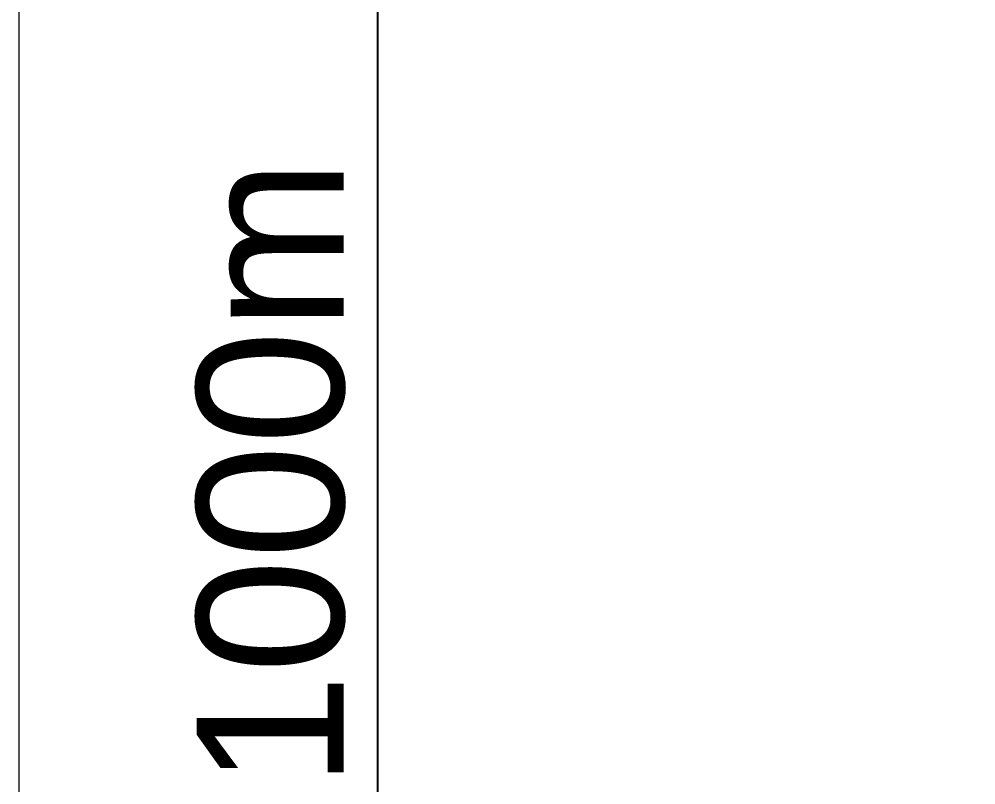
# Model space of a CAD drawing. Header units: millimetres. Extents: x 168 to 394, y 129 to 255.
# Drawn here: x 167.524 to 168.695, y 231.152 to 232.088 of the extents above; entities that cross this region are included whole.
import ezdxf

# ---------------------------------------------------------------- set-up
doc = ezdxf.new("R2010")
doc.units = ezdxf.units.MM
doc.layers.get('Defpoints').update_dxf_attribs({"color": 1})
doc.layers.add('Cotas', color=255, linetype='Continuous', lineweight=25)
doc.layers.add('Esquemas', color=7, linetype='Continuous', lineweight=13)
doc.styles.add('1.8', font='', dxfattribs={"height": 1.8})
doc.styles.add('RomanS', font='romans.shx')
doc.styles.get('1.8').set_extended_font_data('@Arial Unicode MS')
doc.dimstyles.new('500 mask', dxfattribs={"dimtxt": 0.85, "dimasz": 1, "dimexe": 0.6, "dimexo": 0.4, "dimgap": 0.4, "dimtad": 1, "dimlfac": 0.05, "dimzin": 4, "dimdsep": 46, "dimtxsty": 'RomanS', "dimblk": 'OPEN30', "dimcen": 0.5, "dimdle": 0.001, "dimclrd": 256, "dimclre": 256, "dimclrt": 2, "dimadec": 0, "dimazin": 0, "dimtfac": 1, "dimtix": 1, "dimtofl": 0, "dimtmove": 2, "dimatfit": 3, "dimldrblk": 'OPEN30', "dimfxl": 1, "dimtfill": 1, "dimtolj": 1, "dimtzin": 4, "dimarcsym": 0})

# ---------------------------------------------------------------- blocks, each defined once
blk = doc.blocks.new('_Open30')
at = {"color": 0, "linetype": 'ByBlock', "lineweight": -2}
for p, q in [((-1, 0.268), (0, 0)), ((0, 0), (-1, -0.268)), ((0, 0), (-1, 0))]:
    blk.add_line(p, q, dxfattribs=at)
blk = doc.blocks.new('*D146')
at = {"layer": 'Cotas', "lineweight": -2, "transparency": 16777216}
for p, q in [((-74.018, 119.893), (-86.626, 119.893)), ((-86.026, 118.893), (-86.026, 99.061)), ((-73.761, 98.061), (-86.626, 98.061))]:
    blk.add_line(p, q, dxfattribs=at)
at = {"layer": 'Defpoints', "color": 0, "transparency": 16777216}
for p in [(-73.618, 119.893), (-86.026, 98.061), (-73.361, 98.061)]:
    blk.add_point(p, dxfattribs=at)
at = {"layer": 'Cotas', "lineweight": -2, "transparency": 16777216}
for p, rotation in [((-86.026, 119.893), 90), ((-86.026, 98.061), 270)]:
    blk.add_blockref('_Open30', p, dxfattribs=dict(at, rotation=rotation))
at = {"layer": 'Cotas', "transparency": 16777216, "insert": (-87.326, 108.977), "char_height": 1.8, "width": 11.02178, "attachment_point": 5, "rotation": 90, "style": '1.8', "bg_fill": 3, "box_fill_scale": 1.1, "bg_fill_color": 256, "bg_fill_true_color": 13158600, "bg_fill_transparency": 0}
blk.add_mtext('\\A1;1000m', dxfattribs=at)
blk = doc.blocks.new('A$C635864E5')
at = {"layer": 'Cotas'}
dim = blk.add_linear_dim(base=(-86.026, 98.061, -0.001), p1=(-73.618, 119.893, -0.001), p2=(-73.361, 98.061, -0.001), angle=270, text='1000m', dimstyle='500 mask', override={"dimtxt": 1, "dimtxsty": '1.8', "dimclrt": 256, "dimtfill": 1, "dimtfillclr": 256}, dxfattribs=at)
dim.commit()
dim.dimension.update_dxf_attribs({"geometry": '*D146', "text_midpoint": (-87.326, 108.977, -0.001)})

msp = doc.modelspace()

# ---------------------------------------------------------------- block references
at = {"xscale": 0.1, "yscale": 0.08, "zscale": 0.1}
msp.add_blockref('A$C635864E5', (176.56546, 222.81411, 0.00009), dxfattribs=at)

# ---------------------------------------------------------------- next in the draw order: linework, layer by layer
at = {"layer": 'Esquemas'}
msp.add_lwpolyline([(167.52449, 237.37405), (207.55137, 237.24663), (207.55137, 221.80353), (167.52449, 221.93094)], close=True, dxfattribs=at)

doc.saveas('drawing.dxf')
